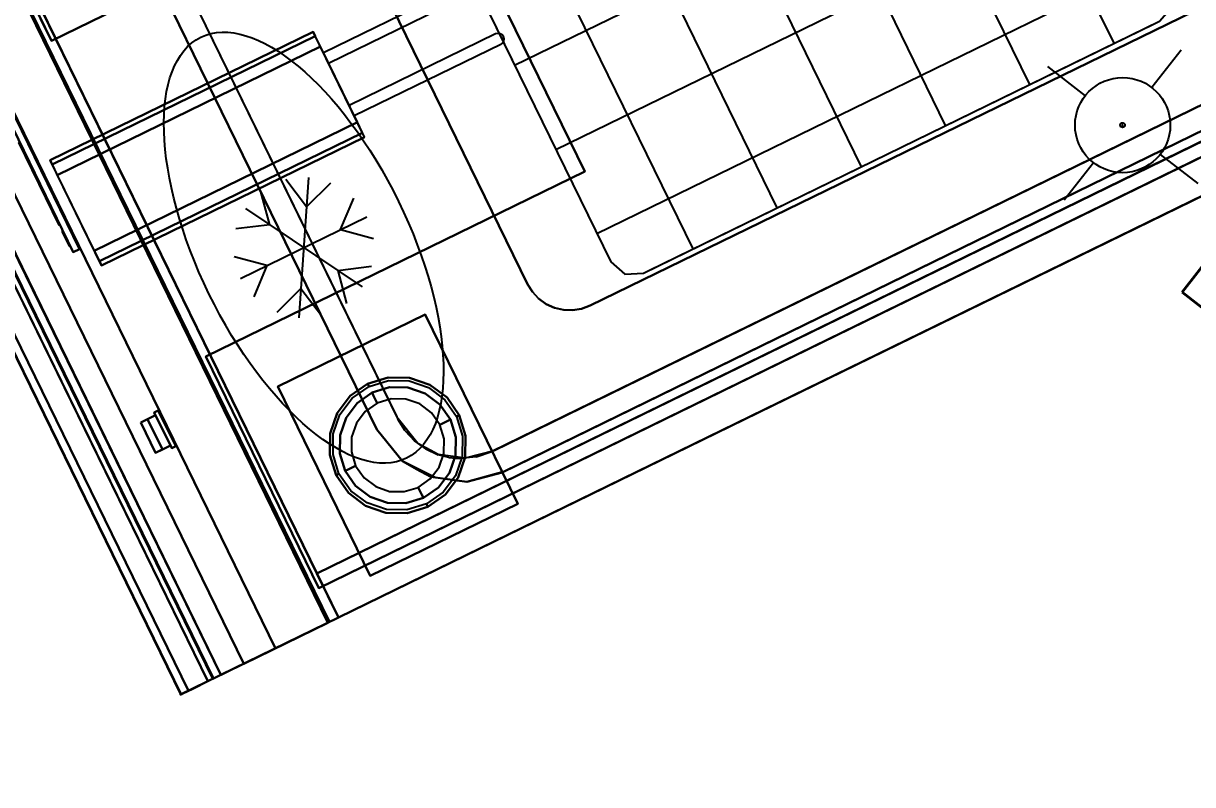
# Model space of a CAD drawing. Header units: millimetres. Extents: x 9159 to 17971, y 10368 to 13314.
# Drawn here: x 14385.18 to 14435.09, y 11384.93 to 11417.43 of the extents above; entities that cross this region are included whole.
import ezdxf

# ---------------------------------------------------------------- set-up
doc = ezdxf.new("R2010")
doc.units = ezdxf.units.MM
doc.header["$LTSCALE"] = 5
doc.linetypes.add('TRATTEGGIATA', pattern=[0.75, 0.5, -0.25])
for name, color, linetype in [('200-EquipBlack-3d', 250, 'Continuous'), ('200-EquipBlu-3d', 5, 'Continuous'), ('200-EquipBorder-2d', 9, 'Continuous'), ('200-EquipGreen-3d', 3, 'Continuous'), ('200-EquipInternal-2d', 252, 'Continuous'), ('200-EquipRed-3d', 1, 'Continuous'), ('200-EquipSteel-3d', 9, 'Continuous'), ('250-ele-2d', 20, 'Continuous')]:
    doc.layers.add(name, color=color, linetype=linetype)
doc.layers.add('200-InsPoint-3D', color=3, linetype='Continuous', plot=False)
doc.layers.add('SAF_DOSEME', color=147, linetype='Continuous', lineweight=0)
doc.styles.add('SIMPLEX', font='SIMPLEX')

# ---------------------------------------------------------------- blocks, each defined once
blk = doc.blocks.new('ELECTROLUX-MC-CRUSCOTTO800')
at = {"layer": '200-EquipBorder-2d'}
for p, q in [((0, 0), (0, -75)), ((800, 0), (800, -75)), ((0, -75), (800, -75))]:
    blk.add_line(p, q, dxfattribs=at)
at = {"layer": '200-EquipSteel-3d'}
for points in [[(0, -55.83, 654.41), (0, 0, 660.54), (800, 0, 660.54), (800, -55.83, 654.41)], [(0, 0, 660.54), (0, 0, 900), (800, 0, 900), (800, 0, 660.54)], [(0, 0, 900), (0, -62, 900), (800, -62, 900), (800, 0, 900)], [(0, -4.32, 810.26), (0, -59.37, 692.2), (800, -59.37, 692.2), (800, -4.32, 810.26)], [(0, -71.19, 877.81), (0, -4.82, 813.08), (800, -4.82, 813.08), (800, -71.19, 877.81)], [(0, -59.7, 690.72), (0, -59.7, 657.89), (800, -59.7, 657.89), (800, -59.7, 690.72)], [(0, -74.75, 884.46), (0, -71.19, 877.81), (800, -71.19, 877.81), (800, -74.75, 884.46)]]:
    blk.add_3dface(points, dxfattribs=at)
for points, invisible_edges in [([(0, -4.12, 811.75), (0, -4.1, 810.99), (800, -4.1, 810.99), (800, -4.12, 811.75)], 10), ([(0, -4.1, 810.99), (0, -4.32, 810.26), (800, -4.32, 810.26), (800, -4.1, 810.99)], 8), ([(0, -4.36, 812.47), (0, -4.12, 811.75), (800, -4.12, 811.75), (800, -4.36, 812.47)], 10), ([(0, -4.82, 813.08), (0, -4.36, 812.47), (800, -4.36, 812.47), (800, -4.82, 813.08)], 2), ([(0, -57.28, 654.56), (0, -55.83, 654.41), (800, -55.83, 654.41), (800, -57.28, 654.56)], 8), ([(0, -58.54, 655.29), (0, -57.28, 654.56), (800, -57.28, 654.56), (800, -58.54, 655.29)], 10), ([(0, -59.4, 656.46), (0, -58.54, 655.29), (800, -58.54, 655.29), (800, -59.4, 656.46)], 10), ([(0, -59.37, 692.2), (0, -59.51, 691.85), (800, -59.51, 691.85), (800, -59.37, 692.2)], 2), ([(0, -59.7, 657.89), (0, -59.4, 656.46), (800, -59.4, 656.46), (800, -59.7, 657.89)], 2), ([(0, -59.51, 691.85), (0, -59.62, 691.48), (800, -59.62, 691.48), (800, -59.51, 691.85)], 10), ([(0, -59.62, 691.48), (0, -59.68, 691.11), (800, -59.68, 691.11), (800, -59.62, 691.48)], 10), ([(0, -59.68, 691.11), (0, -59.7, 690.72), (800, -59.7, 690.72), (800, -59.68, 691.11)], 8), ([(0, -62, 900), (0, -69.22, 897.81), (800, -69.22, 897.81), (800, -62, 900)], 2), ([(0, -69.22, 897.81), (0, -74.01, 891.97), (800, -74.01, 891.97), (800, -69.22, 897.81)], 10), ([(0, -74.01, 891.97), (0, -74.75, 884.46), (800, -74.75, 884.46), (800, -74.01, 891.97)], 8)]:
    blk.add_3dface(points, dxfattribs=dict(at, invisible_edges=invisible_edges))
at = {"layer": '200-InsPoint-3D'}
for p in [(0, -75), (800, -75)]:
    blk.add_point(p, dxfattribs=at)
blk = doc.blocks.new('ELECTROLUX-MC7-BODY800X250')
at = {"layer": '200-EquipBorder-2d'}
blk.add_line((800, 0), (800, -655), dxfattribs=at)
at = {"layer": '200-EquipSteel-3d'}
for points in [[(0, -102, 724), (0, -2, 724), (800, -2, 724), (800, -102, 724)], [(0, -655, 650), (0, -102, 650), (800, -102, 650), (800, -655, 650)], [(0, -102, 650), (800, -102, 650), (800, -102, 724), (0, -102, 724)], [(0, -655, 650), (800, -655, 650), (800, -655, 900), (0, -655, 900)]]:
    blk.add_3dface(points, dxfattribs=at)
for points, invisible_edges in [([(800, -655, 650), (800, -102, 724), (800, -2, 900), (800, -655, 900)], 3), ([(0, -78.4, 900.53), (0, -76.64, 901.78), (800, -76.64, 901.78), (800, -78.4, 900.53)], 10), ([(0, -80.5, 900), (0, -78.4, 900.53), (800, -78.4, 900.53), (800, -80.5, 900)], 2), ([(800, -102, 724), (800, -655, 650), (800, -102, 650)], 1)]:
    blk.add_3dface(points, dxfattribs=dict(at, invisible_edges=invisible_edges))
blk = doc.blocks.new('ELECTROLUX-MC7-FRYERTOP2-800')
at = {"layer": '200-EquipBlack-3d'}
for points, invisible_edges in [([(570.55, -554.95, 968), (572.6, -554.95, 972.95), (572.6, -554.95, 957.05), (570.55, -554.95, 962)], 15), ([(572.6, -554.95, 972.95), (577.55, -554.95, 975), (577.55, -554.95, 955), (572.6, -554.95, 957.05)], 15), ([(613.55, -554.95, 975), (577.55, -554.95, 975), (577.55, -554.95, 955), (613.55, -554.95, 955)], 15), ([(618.5, -554.95, 972.95), (613.55, -554.95, 975), (613.55, -554.95, 955), (618.5, -554.95, 957.05)], 15), ([(620.55, -554.95, 968), (618.5, -554.95, 972.95), (618.5, -554.95, 957.05), (620.55, -554.95, 962)], 15), ([(620.55, -554.95, 962), (618.5, -554.95, 957.05), (618.5, -679.95, 957.05), (620.55, -679.95, 962)], 10), ([(570.55, -679.95, 968), (572.6, -679.95, 972.95), (572.6, -679.95, 957.05), (570.55, -679.95, 962)], 15), ([(572.6, -679.95, 972.95), (577.55, -679.95, 975), (577.55, -679.95, 955), (572.6, -679.95, 957.05)], 15), ([(613.55, -679.95, 975), (577.55, -679.95, 975), (577.55, -679.95, 955), (613.55, -679.95, 955)], 15), ([(618.5, -679.95, 972.95), (613.55, -679.95, 975), (613.55, -679.95, 955), (618.5, -679.95, 957.05)], 15), ([(620.55, -679.95, 968), (618.5, -679.95, 972.95), (618.5, -679.95, 957.05), (620.55, -679.95, 962)], 15)]:
    blk.add_3dface(points, dxfattribs=dict(at, invisible_edges=invisible_edges))
for points in [[(572.6, -554.95, 957.05), (570.55, -554.95, 962), (570.55, -679.95, 962), (572.6, -679.95, 957.05)], [(570.55, -554.95, 962), (570.55, -554.95, 968), (570.55, -679.95, 968), (570.55, -679.95, 962)], [(570.55, -554.95, 968), (572.6, -554.95, 972.95), (572.6, -679.95, 972.95), (570.55, -679.95, 968)], [(577.55, -554.95, 955), (572.6, -554.95, 957.05), (572.6, -679.95, 957.05), (577.55, -679.95, 955)], [(577.55, -554.95, 975), (572.6, -554.95, 972.95), (572.6, -679.95, 972.95), (577.55, -679.95, 975)], [(577.55, -554.95, 955), (577.55, -679.95, 955), (613.55, -679.95, 955), (613.55, -554.95, 955)], [(613.55, -554.95, 975), (577.55, -554.95, 975), (577.55, -679.95, 975), (613.55, -679.95, 975)], [(618.5, -554.95, 957.05), (613.55, -554.95, 955), (613.55, -679.95, 955), (618.5, -679.95, 957.05)], [(618.5, -554.95, 972.95), (613.55, -554.95, 975), (613.55, -679.95, 975), (618.5, -679.95, 972.95)], [(620.55, -554.95, 968), (618.5, -554.95, 972.95), (618.5, -679.95, 972.95), (620.55, -679.95, 968)], [(620.55, -554.95, 962), (620.55, -554.95, 968), (620.55, -679.95, 968), (620.55, -679.95, 962)]]:
    blk.add_3dface(points, dxfattribs=at)
at = {"layer": '200-EquipInternal-2d', "linetype": 'Continuous'}
for p, q in [((580.55, -485.39), (580.55, -554.95)), ((585.55, -485.39), (585.55, -554.95)), ((605.55, -485.39), (605.55, -554.95)), ((610.55, -485.39), (610.55, -554.95)), ((570.55, -679.95), (570.55, -554.95)), ((620.55, -554.95), (570.55, -554.95)), ((620.55, -679.95), (620.55, -554.95)), ((620.55, -679.95), (570.55, -679.95))]:
    blk.add_line(p, q, dxfattribs=at)
at = {"layer": '200-EquipInternal-2d'}
blk.add_lwpolyline([(785, -151.99), (785, -656.99), (675, -656.99), (675, -476.99), (525, -476.99), (525, -656.99), (415, -656.99), (415, -151.99)], close=True, dxfattribs=at)
at = {"layer": '200-EquipInternal-2d', "linetype": 'Continuous'}
blk.add_arc((608.05, -485.39), 2.5, 0, 180, dxfattribs=at)
at = {"layer": '200-EquipSteel-3d'}
for p, q in [((621.12, -483.95, 745), (621.12, -217.95, 745)), ((661.12, -483.95, 745), (661.12, -217.95, 745)), ((701.12, -483.95, 745), (701.12, -217.95, 745)), ((725, -470.95, 870), (725, -230.95, 870)), ((725, -470.95, 750), (725, -230.95, 750)), ((725, -470.95, 790), (725, -230.95, 790)), ((725, -470.95, 830), (725, -230.95, 830)), ((725, -230.95, 895), (725, -230.95, 745)), ((725, -230.95, 895), (725, -230.95, 745)), ((725, -249.96, 745), (475, -249.96, 745)), ((725, -270.95, 895), (725, -270.95, 745)), ((725, -289.96, 745), (475, -289.96, 745)), ((725, -310.95, 895), (725, -310.95, 745)), ((725, -329.96, 745), (475, -329.96, 745)), ((725, -350.95, 895), (725, -350.95, 745)), ((725, -369.96, 745), (475, -369.96, 745)), ((725, -390.95, 895), (725, -390.95, 745)), ((725, -409.96, 745), (475, -409.96, 745)), ((725, -430.95, 895), (725, -430.95, 745)), ((725, -449.96, 745), (475, -449.96, 745)), ((725, -470.95, 895), (725, -470.95, 745)), ((725, -470.95, 895), (725, -470.95, 745)), ((485.5, -483.95, 870), (714.5, -483.95, 870)), ((485.5, -483.95, 830), (714.5, -483.95, 830)), ((485.5, -483.95, 790), (714.5, -483.95, 790)), ((485.5, -483.95, 750), (714.5, -483.95, 750)), ((634.3, -483.95, 895), (634.3, -483.95, 745)), ((673.05, -483.95, 895), (673.05, -483.95, 745)), ((714.61, -483.95, 895), (714.61, -483.95, 745))]:
    blk.add_line(p, q, dxfattribs=at)
for elevation in [745, 895]:
    blk.add_lwpolyline([(725, -228.45), (721.92, -221.03), (714.5, -217.95), (485.5, -217.95), (478.08, -221.03), (475, -228.45), (475, -473.45), (478.08, -480.88), (485.5, -483.95), (714.5, -483.95), (721.92, -480.88), (725, -473.45)], close=True, dxfattribs=dict(at, elevation=elevation))
for points in [[(770, -76.99, 900), (770, -151.99, 900), (430, -151.99, 900), (430, -76.99, 900)], [(770, -151.99, 955), (770, -76.99, 955), (430, -76.99, 955), (430, -151.99, 955)], [(415, -151.99, 900), (785, -151.99, 900), (785, -151.99, 905), (415, -151.99, 905)], [(770, -151.99, 900), (770, -151.99, 955), (430, -151.99, 955), (430, -151.99, 900)], [(785, -151.99, 900), (785, -656.99, 900), (785, -656.99, 905), (785, -151.99, 905)], [(675, -476.99, 900), (525, -476.99, 900), (525, -476.99, 905), (675, -476.99, 905)], [(525, -476.99, 900), (525, -656.99, 900), (525, -656.99, 905), (525, -476.99, 905)], [(675, -656.99, 900), (675, -476.99, 900), (675, -476.99, 905), (675, -656.99, 905)], [(707.5, -520, 890), (707.5, -520, 730), (492.5, -520, 730), (492.5, -520, 890)], [(525, -656.99, 900), (415, -656.99, 900), (415, -656.99, 905), (525, -656.99, 905)], [(785, -656.99, 900), (675, -656.99, 900), (675, -656.99, 905), (785, -656.99, 905)]]:
    blk.add_3dface(points, dxfattribs=at)
for points, invisible_edges in [([(735, -100, 900), (465, -100, 900), (400, -80.5, 900), (800, -80.5, 900)], 11), ([(775, -140, 900), (800, -80.5, 900), (800, -655, 900), (775, -565, 900)], 5), ([(727.5, -160, 890), (765, -140, 890), (765, -565, 890), (727.5, -500, 890)], 5), ([(765, -140.98, 890), (775, -140.98, 900), (775, -564.02, 900), (765, -564.02, 890)], 5), ([(525, -656.99, 905), (415, -656.99, 905), (415, -151.99, 905), (525, -476.99, 905)], 4), ([(415, -151.99, 905), (525, -476.99, 905), (675, -476.99, 905), (785, -151.99, 905)], 5), ([(675, -476.99, 905), (785, -151.99, 905), (785, -656.99, 905), (675, -656.99, 905)], 1), ([(727.5, -500, 730), (472.5, -500, 730), (472.5, -160, 730), (727.5, -160, 730)], 5), ([(727.5, -160, 890), (727.5, -160, 730), (727.5, -500, 730), (727.5, -500, 890)], 1), ([(472.88, -503.9, 730), (727.12, -503.9, 730), (727.5, -500, 730), (472.5, -500, 730)], 5), ([(725.98, -507.65, 730), (474.02, -507.65, 730), (472.88, -503.9, 730), (727.12, -503.9, 730)], 5), ([(727.12, -503.9, 890), (727.12, -503.9, 730), (725.98, -507.65, 730), (725.98, -507.65, 890)], 5), ([(727.12, -503.9, 890), (764.17, -572.03, 890), (761.71, -578.66, 890), (725.98, -507.65, 890)], 5), ([(727.5, -500, 730), (727.5, -500, 890), (727.12, -503.9, 890), (727.12, -503.9, 730)], 4), ([(765, -565, 890), (727.5, -500, 890), (727.12, -503.9, 890), (764.17, -572.03, 890)], 5), ([(475.87, -511.11, 730), (724.13, -511.11, 730), (725.98, -507.65, 730), (474.02, -507.65, 730)], 5), ([(725.98, -507.65, 730), (725.98, -507.65, 890), (724.13, -511.11, 890), (724.13, -511.11, 730)], 5), ([(761.71, -578.66, 890), (725.98, -507.65, 890), (724.13, -511.11, 890), (759.26, -582.65, 890)], 5), ([(721.64, -514.14, 730), (478.36, -514.14, 730), (475.87, -511.11, 730), (724.13, -511.11, 730)], 5), ([(724.13, -511.11, 890), (724.13, -511.11, 730), (721.64, -514.14, 730), (721.64, -514.14, 890)], 5), ([(724.13, -511.11, 890), (759.26, -582.65, 890), (756.21, -586.21, 890), (721.64, -514.14, 890)], 5), ([(481.39, -516.63, 730), (718.61, -516.63, 730), (721.64, -514.14, 730), (478.36, -514.14, 730)], 5), ([(715.15, -518.48, 730), (484.85, -518.48, 730), (481.39, -516.63, 730), (718.61, -516.63, 730)], 5), ([(488.6, -519.62, 730), (711.4, -519.62, 730), (715.15, -518.48, 730), (484.85, -518.48, 730)], 5), ([(715.15, -518.48, 730), (715.15, -518.48, 890), (711.4, -519.62, 890), (711.4, -519.62, 730)], 5), ([(746.48, -592.72, 890), (715.15, -518.48, 890), (711.4, -519.62, 890), (740.85, -594.42, 890)], 5), ([(718.61, -516.63, 890), (718.61, -516.63, 730), (715.15, -518.48, 730), (715.15, -518.48, 890)], 5), ([(718.61, -516.63, 890), (751.67, -589.94, 890), (746.48, -592.72, 890), (715.15, -518.48, 890)], 5), ([(721.64, -514.14, 730), (721.64, -514.14, 890), (718.61, -516.63, 890), (718.61, -516.63, 730)], 5), ([(756.21, -586.21, 890), (721.64, -514.14, 890), (718.61, -516.63, 890), (751.67, -589.94, 890)], 5), ([(735, -595, 890), (707.5, -520, 890), (492.5, -520, 890), (465, -595, 890)], 5), ([(707.5, -520, 730), (492.5, -520, 730), (488.6, -519.62, 730), (711.4, -519.62, 730)], 4), ([(711.4, -519.62, 890), (711.4, -519.62, 730), (707.5, -520, 730), (707.5, -520, 890)], 1), ([(711.4, -519.62, 890), (740.85, -594.42, 890), (735, -595, 890), (707.5, -520, 890)], 5), ([(762.54, -576.41, 890), (765, -564.02, 890), (775, -564.02, 900), (771.96, -580.31, 900)], 10), ([(771.96, -580.31, 900), (775, -565, 900), (800, -655, 900)], 10), ([(756.01, -586.18, 890), (762.54, -576.41, 890), (771.96, -580.31, 900), (764.32, -591.73, 900)], 10), ([(757.67, -597.23, 900), (763.28, -593.28, 900), (771.96, -580.31, 900), (800, -655, 900)], 12), ([(747.92, -591.86, 890), (756.01, -586.18, 890), (764.32, -591.73, 900), (752.05, -601.18, 900)], 10), ([(733.89, -595, 890), (747.92, -591.86, 890), (752.05, -601.18, 900), (735, -605, 900)], 10), ([(465, -605, 900), (466.11, -595, 890), (733.89, -595, 890), (735, -605, 900)], 5), ([(735, -605, 900), (752.05, -601.18, 900), (757.67, -597.23, 900), (800, -655, 900)], 12), ([(800, -655, 900), (400, -655, 900), (465, -605, 900), (735, -605, 900)], 10)]:
    blk.add_3dface(points, dxfattribs=dict(at, invisible_edges=invisible_edges))
blk = doc.blocks.new('E7FREH2E00')
for name, p in [('ELECTROLUX-MC7-BODY800X250', (0, 0)), ('ELECTROLUX-MC7-FRYERTOP2-800', (0, 0)), ('ELECTROLUX-MC-CRUSCOTTO800', (0, -655))]:
    blk.add_blockref(name, p)
blk = doc.blocks.new('ZNS-MC-BASECONTRPAN')
at = {"layer": '200-EquipBlu-3d', "ltscale": 0.7}
blk.add_3dface([(44.98, -3.6, -29.6), (57.17, -3.6, -29.6), (57.17, -3.6, -39.98), (44.98, -3.6, -39.98)], dxfattribs=at)
at = {"layer": '200-EquipGreen-3d', "ltscale": 0.7}
blk.add_3dface([(104.14, -3.6, -31.04), (111.14, -3.6, -31.04), (111.14, -3.6, -39.04), (104.14, -3.6, -39.04)], dxfattribs=at)
at = {"layer": '200-EquipRed-3d', "ltscale": 0.7}
blk.add_3dface([(61.85, -3.6, -30.11), (101.14, -3.6, -30.11), (101.14, -3.6, -39.98), (61.85, -3.6, -39.98)], dxfattribs=at)
at = {"layer": '200-EquipRed-3d'}
for points, invisible_edges in [([(192.09, -6.06, -35), (192.09, -2.22, -35), (192.09, -2.22, -23.78), (192.09, -9.26, -23.78)], 1), ([(192.09, -2.22, -35), (206.53, -2.22, -35), (206.53, -2.22, -23.78), (192.09, -2.22, -23.78)], 1), ([(192.09, -6.06, -35), (206.53, -6.06, -35), (206.53, -2.22, -35), (192.09, -2.22, -35)], 15), ([(192.09, -6.06, -46.22), (192.09, -2.22, -46.22), (192.09, -2.22, -35), (192.09, -6.06, -35)], 4), ([(192.09, -2.22, -46.22), (206.53, -2.22, -46.22), (206.53, -2.22, -35), (192.09, -2.22, -35)], 4), ([(192.09, -6.06, -35), (192.09, -2.22, -35), (206.53, -2.22, -35), (206.53, -6.06, -35)], 15), ([(206.53, -6.06, -35), (206.53, -9.26, -23.78), (206.53, -2.22, -23.78), (206.53, -2.22, -35)], 8), ([(206.53, -6.06, -46.22), (206.53, -6.06, -35), (206.53, -2.22, -35), (206.53, -2.22, -46.22)], 2), ([(192.09, -6.06, -35), (192.09, -9.26, -23.78), (206.53, -9.26, -23.78), (206.53, -6.06, -35)], 8), ([(192.09, -6.06, -46.22), (192.09, -6.06, -35), (206.53, -6.06, -35), (206.53, -6.06, -46.22)], 2)]:
    blk.add_3dface(points, dxfattribs=dict(at, invisible_edges=invisible_edges))
for points in [[(192.09, -9.26, -23.78), (192.09, -2.22, -23.78), (206.53, -2.22, -23.78), (206.53, -9.26, -23.78)], [(192.09, -6.06, -46.22), (206.53, -6.06, -46.22), (206.53, -2.22, -46.22), (192.09, -2.22, -46.22)]]:
    blk.add_3dface(points, dxfattribs=at)
at = {"layer": '200-EquipSteel-3d'}
blk.add_3dface([(0, 0, -85), (0, 0, 0), (304, 0, 0), (304, 0, -85)], dxfattribs=at)
at = {"layer": '200-EquipBlack-3d', "ltscale": 0.7}
mesh = blk.add_polyface(dxfattribs=at)
corners = [(39.12, -3.3, -47.5), (114.12, -3.3, -47.5), (114.12, -0.3, -47.5), (39.12, -0.3, -47.5), (39.12, -3.3, -22.5), (114.12, -3.3, -22.5), (114.12, -0.3, -22.5), (39.12, -0.3, -22.5)]
mesh.append_faces([[corners[k] for k in face] for face in [(0, 3, 2, 1), (4, 5, 6, 7), (0, 1, 5, 4), (3, 7, 6, 2), (0, 4, 7, 3), (1, 2, 6, 5)]])
at = {"layer": '200-EquipBlack-3d'}
mesh = blk.add_polyface(dxfattribs=at)
corners = [(190.81, -2.22, -47.5), (190.81, -2.22, -22.5), (190.81, -0.3, -22.5), (190.81, -0.3, -47.5), (207.81, -2.22, -47.5), (207.81, -2.22, -22.5), (207.81, -0.3, -22.5), (207.81, -0.3, -47.5)]
mesh.append_faces([[corners[k] for k in face] for face in [(0, 3, 2, 1), (4, 5, 6, 7), (0, 1, 5, 4), (3, 7, 6, 2), (0, 4, 7, 3), (1, 2, 6, 5)]])
blk = doc.blocks.new('ZNS-MC-BASEREFUNIT')
at = {"layer": '200-EquipSteel-3d'}
for points in [[(0, 70, 155), (0, 70, 600), (304, 70, 600), (304, 70, 155)], [(0, 70, 600), (0, 30, 600), (304, 30, 600), (304, 70, 600)], [(0, 30, 155), (0, 70, 155), (304, 70, 155), (304, 30, 155)], [(304, 30, 500), (0, 30, 500), (0, 45, 500), (304, 45, 500)], [(0, 45, 500), (0, 45, 585), (304, 45, 585), (304, 45, 500)], [(0, 30, 585), (0, 45, 585), (304, 45, 585), (304, 30, 585)], [(0, 30, 500), (0, 30, 155), (304, 30, 155), (304, 30, 500)], [(304, 30, 600), (0, 30, 600), (0, 30, 585), (304, 30, 585)]]:
    blk.add_3dface(points, dxfattribs=at)
for points, invisible_edges in [([(0, 45, 585), (0, 70, 600), (0, 70, 155), (0, 45, 500)], 5), ([(0, 45, 500), (0, 30, 500), (0, 30, 155), (0, 70, 155)], 8), ([(0, 70, 600), (0, 45, 585), (0, 30, 585), (0, 30, 600)], 1), ([(304, 45, 585), (304, 70, 600), (304, 70, 155), (304, 45, 500)], 5), ([(304, 45, 500), (304, 30, 500), (304, 30, 155), (304, 70, 155)], 8), ([(304, 70, 600), (304, 45, 585), (304, 30, 585), (304, 30, 600)], 1)]:
    blk.add_3dface(points, dxfattribs=dict(at, invisible_edges=invisible_edges))
blk = doc.blocks.new('PQ-MC-LEG200')
at = {"layer": '200-EquipSteel-3d'}
for points in [[(-45, -35, 198), (-45, 35, 198), (45, 35, 198), (45, -35, 198)], [(-45, -35, 200), (45, -35, 200), (45, 35, 200), (-45, 35, 200)], [(-45, 35, 198), (-45, 35, 200), (45, 35, 200), (45, 35, 198)], [(-45, -35, 198), (-45, -35, 200), (-45, 35, 200), (-45, 35, 198)], [(45, -35, 198), (45, 35, 198), (45, 35, 200), (45, -35, 200)], [(-45, -35, 198), (45, -35, 198), (45, -35, 200), (-45, -35, 200)]]:
    blk.add_3dface(points, dxfattribs=at)
for points, invisible_edges in [([(-17.19, 23.66, 198), (-17.19, 23.66, 71), (-9.04, 27.82, 71), (-9.04, 27.82, 198)], 5), ([(-17.19, 23.66, 71), (-16.41, 22.58, 66), (-8.62, 26.54, 66), (-9.04, 27.82, 71)], 5), ([(-9.04, 27.82, 198), (-9.04, 27.82, 71), (0, 29.25, 71), (0, 29.25, 198)], 1), ([(-9.04, 27.82, 71), (-8.62, 26.54, 66), (0, 27.91, 66), (0, 29.25, 71)], 1), ([(0, 25, 66), (0, 25, 5), (-7.73, 23.78, 5), (-7.73, 23.78, 66)], 4), ([(0, 25, 5), (0, 23.54, 1.46), (-7.27, 22.38, 1.46), (-7.73, 23.78, 5)], 6), ([(0, 29.25, 198), (0, 29.25, 71), (9.04, 27.82, 71), (9.04, 27.82, 198)], 4), ([(0, 29.25, 71), (0, 27.91, 66), (8.62, 26.54, 66), (9.04, 27.82, 71)], 4), ([(7.73, 23.78, 66), (7.73, 23.78, 5), (0, 25, 5), (0, 25, 66)], 1), ([(7.73, 23.78, 5), (7.27, 22.38, 1.46), (0, 23.54, 1.46), (0, 25, 5)], 3), ([(9.04, 27.82, 71), (8.62, 26.54, 66), (16.41, 22.58, 66), (17.19, 23.66, 71)], 5), ([(9.04, 27.82, 198), (9.04, 27.82, 71), (17.19, 23.66, 71), (17.19, 23.66, 198)], 5), ([(-23.66, 17.19, 198), (-23.66, 17.19, 71), (-17.19, 23.66, 71), (-17.19, 23.66, 198)], 5), ([(-23.66, 17.19, 71), (-22.58, 16.41, 66), (-16.41, 22.58, 66), (-17.19, 23.66, 71)], 5), ([(-14.69, 20.23, 66), (-14.69, 20.23, 5), (-20.23, 14.69, 5), (-20.23, 14.69, 66)], 5), ([(-14.69, 20.23, 5), (-13.83, 19.04, 1.46), (-19.04, 13.83, 1.46), (-20.23, 14.69, 5)], 7), ([(-7.73, 23.78, 66), (-7.73, 23.78, 5), (-14.69, 20.23, 5), (-14.69, 20.23, 66)], 5), ([(-7.73, 23.78, 5), (-7.27, 22.38, 1.46), (-13.83, 19.04, 1.46), (-14.69, 20.23, 5)], 7), ([(-7.27, 22.38, 1.46), (-6.18, 19.02), (-11.76, 16.18), (-13.83, 19.04, 1.46)], 13), ([(0, 23.54, 1.46), (0, 20), (-6.18, 19.02), (-7.27, 22.38, 1.46)], 12), ([(7.27, 22.38, 1.46), (6.18, 19.02), (0, 20), (0, 23.54, 1.46)], 9), ([(13.83, 19.04, 1.46), (11.76, 16.18), (6.18, 19.02), (7.27, 22.38, 1.46)], 13), ([(14.69, 20.23, 5), (13.83, 19.04, 1.46), (7.27, 22.38, 1.46), (7.73, 23.78, 5)], 7), ([(14.69, 20.23, 66), (14.69, 20.23, 5), (7.73, 23.78, 5), (7.73, 23.78, 66)], 5), ([(20.23, 14.69, 5), (19.04, 13.83, 1.46), (13.83, 19.04, 1.46), (14.69, 20.23, 5)], 7), ([(20.23, 14.69, 66), (20.23, 14.69, 5), (14.69, 20.23, 5), (14.69, 20.23, 66)], 5), ([(17.19, 23.66, 71), (16.41, 22.58, 66), (22.58, 16.41, 66), (23.66, 17.19, 71)], 5), ([(17.19, 23.66, 198), (17.19, 23.66, 71), (23.66, 17.19, 71), (23.66, 17.19, 198)], 5), ([(-27.82, 9.04, 198), (-27.82, 9.04, 71), (-23.66, 17.19, 71), (-23.66, 17.19, 198)], 5), ([(-27.82, 9.04, 71), (-26.54, 8.62, 66), (-22.58, 16.41, 66), (-23.66, 17.19, 71)], 5), ([(-13.83, 19.04, 1.46), (-11.76, 16.18), (-16.18, 11.76), (-19.04, 13.83, 1.46)], 13), ([(19.04, 13.83, 1.46), (16.18, 11.76), (11.76, 16.18), (13.83, 19.04, 1.46)], 13), ([(23.66, 17.19, 71), (22.58, 16.41, 66), (26.54, 8.62, 66), (27.82, 9.04, 71)], 5), ([(23.66, 17.19, 198), (23.66, 17.19, 71), (27.82, 9.04, 71), (27.82, 9.04, 198)], 5), ([(-20.23, 14.69, 66), (-20.23, 14.69, 5), (-23.78, 7.73, 5), (-23.78, 7.73, 66)], 5), ([(-20.23, 14.69, 5), (-19.04, 13.83, 1.46), (-22.38, 7.27, 1.46), (-23.78, 7.73, 5)], 7), ([(-19.04, 13.83, 1.46), (-16.18, 11.76), (-19.02, 6.18), (-22.38, 7.27, 1.46)], 13), ([(22.38, 7.27, 1.46), (19.02, 6.18), (16.18, 11.76), (19.04, 13.83, 1.46)], 13), ([(23.78, 7.73, 5), (22.38, 7.27, 1.46), (19.04, 13.83, 1.46), (20.23, 14.69, 5)], 7), ([(23.78, 7.73, 66), (23.78, 7.73, 5), (20.23, 14.69, 5), (20.23, 14.69, 66)], 5), ([(-29.25, 0, 198), (-29.25, 0, 71), (-27.82, 9.04, 71), (-27.82, 9.04, 198)], 4), ([(-29.25, 0, 71), (-27.91, 0, 66), (-26.54, 8.62, 66), (-27.82, 9.04, 71)], 4), ([(-23.78, 7.73, 66), (-23.78, 7.73, 5), (-25, 0, 5), (-25, 0, 66)], 1), ([(-23.78, 7.73, 5), (-22.38, 7.27, 1.46), (-23.54, 0, 1.46), (-25, 0, 5)], 3), ([(-22.38, 7.27, 1.46), (-19.02, 6.18), (-20, 0), (-23.54, 0, 1.46)], 9), ([(23.54, 0, 1.46), (20, 0), (19.02, 6.18), (22.38, 7.27, 1.46)], 12), ([(25, 0, 5), (23.54, 0, 1.46), (22.38, 7.27, 1.46), (23.78, 7.73, 5)], 6), ([(25, 0, 66), (25, 0, 5), (23.78, 7.73, 5), (23.78, 7.73, 66)], 4), ([(27.82, 9.04, 71), (26.54, 8.62, 66), (27.91, 0, 66), (29.25, 0, 71)], 1), ([(27.82, 9.04, 198), (27.82, 9.04, 71), (29.25, 0, 71), (29.25, 0, 198)], 1), ([(-27.82, -9.04, 198), (-27.82, -9.04, 71), (-29.25, 0, 71), (-29.25, 0, 198)], 1), ([(-27.82, -9.04, 71), (-26.54, -8.62, 66), (-27.91, 0, 66), (-29.25, 0, 71)], 1), ([(-25, 0, 66), (-25, 0, 5), (-23.78, -7.73, 5), (-23.78, -7.73, 66)], 4), ([(-25, 0, 5), (-23.54, 0, 1.46), (-22.38, -7.27, 1.46), (-23.78, -7.73, 5)], 6), ([(-23.54, 0, 1.46), (-20, 0), (-19.02, -6.18), (-22.38, -7.27, 1.46)], 12), ([(22.38, -7.27, 1.46), (19.02, -6.18), (20, 0), (23.54, 0, 1.46)], 9), ([(23.78, -7.73, 5), (22.38, -7.27, 1.46), (23.54, 0, 1.46), (25, 0, 5)], 3), ([(23.78, -7.73, 66), (23.78, -7.73, 5), (25, 0, 5), (25, 0, 66)], 1), ([(29.25, 0, 71), (27.91, 0, 66), (26.54, -8.62, 66), (27.82, -9.04, 71)], 4), ([(29.25, 0, 198), (29.25, 0, 71), (27.82, -9.04, 71), (27.82, -9.04, 198)], 4), ([(-23.66, -17.19, 71), (-22.58, -16.41, 66), (-26.54, -8.62, 66), (-27.82, -9.04, 71)], 5), ([(-23.66, -17.19, 198), (-23.66, -17.19, 71), (-27.82, -9.04, 71), (-27.82, -9.04, 198)], 5), ([(-23.78, -7.73, 5), (-22.38, -7.27, 1.46), (-19.04, -13.83, 1.46), (-20.23, -14.69, 5)], 7), ([(-23.78, -7.73, 66), (-23.78, -7.73, 5), (-20.23, -14.69, 5), (-20.23, -14.69, 66)], 5), ([(-22.38, -7.27, 1.46), (-19.02, -6.18), (-16.18, -11.76), (-19.04, -13.83, 1.46)], 13), ([(19.04, -13.83, 1.46), (16.18, -11.76), (19.02, -6.18), (22.38, -7.27, 1.46)], 13), ([(20.23, -14.69, 5), (19.04, -13.83, 1.46), (22.38, -7.27, 1.46), (23.78, -7.73, 5)], 7), ([(20.23, -14.69, 66), (20.23, -14.69, 5), (23.78, -7.73, 5), (23.78, -7.73, 66)], 5), ([(27.82, -9.04, 71), (26.54, -8.62, 66), (22.58, -16.41, 66), (23.66, -17.19, 71)], 5), ([(27.82, -9.04, 198), (27.82, -9.04, 71), (23.66, -17.19, 71), (23.66, -17.19, 198)], 5), ([(-20.23, -14.69, 5), (-19.04, -13.83, 1.46), (-13.83, -19.04, 1.46), (-14.69, -20.23, 5)], 7), ([(-20.23, -14.69, 66), (-20.23, -14.69, 5), (-14.69, -20.23, 5), (-14.69, -20.23, 66)], 5), ([(-19.04, -13.83, 1.46), (-16.18, -11.76), (-11.76, -16.18), (-13.83, -19.04, 1.46)], 13), ([(13.83, -19.04, 1.46), (11.76, -16.18), (16.18, -11.76), (19.04, -13.83, 1.46)], 13), ([(14.69, -20.23, 5), (13.83, -19.04, 1.46), (19.04, -13.83, 1.46), (20.23, -14.69, 5)], 7), ([(14.69, -20.23, 66), (14.69, -20.23, 5), (20.23, -14.69, 5), (20.23, -14.69, 66)], 5), ([(-17.19, -23.66, 71), (-16.41, -22.58, 66), (-22.58, -16.41, 66), (-23.66, -17.19, 71)], 5), ([(-17.19, -23.66, 198), (-17.19, -23.66, 71), (-23.66, -17.19, 71), (-23.66, -17.19, 198)], 5), ([(-14.69, -20.23, 5), (-13.83, -19.04, 1.46), (-7.27, -22.38, 1.46), (-7.73, -23.78, 5)], 7), ([(-13.83, -19.04, 1.46), (-11.76, -16.18), (-6.18, -19.02), (-7.27, -22.38, 1.46)], 13), ([(-7.27, -22.38, 1.46), (-6.18, -19.02), (0, -20), (0, -23.54, 1.46)], 9), ([(0, -23.54, 1.46), (0, -20), (6.18, -19.02), (7.27, -22.38, 1.46)], 12), ([(7.27, -22.38, 1.46), (6.18, -19.02), (11.76, -16.18), (13.83, -19.04, 1.46)], 13), ([(7.73, -23.78, 5), (7.27, -22.38, 1.46), (13.83, -19.04, 1.46), (14.69, -20.23, 5)], 7), ([(23.66, -17.19, 71), (22.58, -16.41, 66), (16.41, -22.58, 66), (17.19, -23.66, 71)], 5), ([(23.66, -17.19, 198), (23.66, -17.19, 71), (17.19, -23.66, 71), (17.19, -23.66, 198)], 5), ([(-9.04, -27.82, 71), (-8.62, -26.54, 66), (-16.41, -22.58, 66), (-17.19, -23.66, 71)], 5), ([(-9.04, -27.82, 198), (-9.04, -27.82, 71), (-17.19, -23.66, 71), (-17.19, -23.66, 198)], 5), ([(-14.69, -20.23, 66), (-14.69, -20.23, 5), (-7.73, -23.78, 5), (-7.73, -23.78, 66)], 5), ([(-7.73, -23.78, 5), (-7.27, -22.38, 1.46), (0, -23.54, 1.46), (0, -25, 5)], 3), ([(-7.73, -23.78, 66), (-7.73, -23.78, 5), (0, -25, 5), (0, -25, 66)], 1), ([(0, -25, 5), (0, -23.54, 1.46), (7.27, -22.38, 1.46), (7.73, -23.78, 5)], 6), ([(0, -25, 66), (0, -25, 5), (7.73, -23.78, 5), (7.73, -23.78, 66)], 4), ([(7.73, -23.78, 66), (7.73, -23.78, 5), (14.69, -20.23, 5), (14.69, -20.23, 66)], 5), ([(17.19, -23.66, 71), (16.41, -22.58, 66), (8.62, -26.54, 66), (9.04, -27.82, 71)], 5), ([(17.19, -23.66, 198), (17.19, -23.66, 71), (9.04, -27.82, 71), (9.04, -27.82, 198)], 5), ([(0, -29.25, 71), (0, -27.91, 66), (-8.62, -26.54, 66), (-9.04, -27.82, 71)], 4), ([(0, -29.25, 198), (0, -29.25, 71), (-9.04, -27.82, 71), (-9.04, -27.82, 198)], 4), ([(9.04, -27.82, 71), (8.62, -26.54, 66), (0, -27.91, 66), (0, -29.25, 71)], 1), ([(9.04, -27.82, 198), (9.04, -27.82, 71), (0, -29.25, 71), (0, -29.25, 198)], 1)]:
    blk.add_3dface(points, dxfattribs=dict(at, invisible_edges=invisible_edges))
blk = doc.blocks.new('E7BAPL00RH')
at = {"layer": '200-EquipInternal-2d'}
for p, q in [((1051.57, -581.52), (1042.01, -570.58)), ((1051.57, -629.02), (1051.57, -569.02)), ((1051.57, -581.52), (1061.13, -570.58)), ((1036.41, -590.27), (1031.72, -576.52)), ((1066.73, -590.27), (1071.42, -576.52)), ((1025.59, -614.02), (1077.55, -584.02)), ((1025.59, -584.02), (1077.55, -614.02)), ((1036.41, -590.27), (1022.16, -593.08)), ((1066.73, -590.27), (1080.98, -593.08)), ((1036.41, -607.77), (1022.16, -604.96)), ((1036.41, -607.77), (1031.72, -621.51)), ((1066.73, -607.77), (1080.98, -604.96)), ((1066.73, -607.77), (1071.42, -621.51)), ((1051.57, -616.52), (1042.01, -627.45)), ((1051.57, -616.52), (1061.13, -627.45))]:
    blk.add_line(p, q, dxfattribs=at)
blk.add_lwpolyline([(0, -102), (1200, -102), (1200, -655), (0, -655)], close=True, dxfattribs=at)
blk.add_ellipse((1051.57, -599.02), major_axis=(-100, 0), ratio=0.45, dxfattribs=at)
at = {"layer": '200-EquipSteel-3d'}
for points in [[(0, -102, 650), (1200, -102, 650), (1200, -655, 650), (0, -655, 650)], [(21, -655, 245), (1179, -655, 245), (1179, -102, 245), (21, -102, 245)], [(21, -655, 200), (1179, -655, 200), (1179, -102, 200), (21, -102, 200)], [(1179, -655, 605), (21, -655, 605), (21, -102, 605), (1179, -102, 605)], [(1179, -655, 200), (1200, -655, 200), (1200, -102, 200), (1179, -102, 200)], [(21, -655, 200), (1179, -655, 200), (1179, -655, 245), (21, -655, 245)], [(21, -655, 605), (1179, -655, 605), (1179, -655, 650), (21, -655, 650)], [(1200, -655, 200), (1179, -655, 200), (1179, -655, 650), (1200, -655, 650)]]:
    blk.add_3dface(points, dxfattribs=at)
at = {"layer": '200-EquipSteel-3d', "invisible_edges": 8}
for points in [[(1179, -655, 605), (1179, -655, 200), (1179, -102, 200), (1179, -102, 605)], [(1200, -655, 650), (1200, -655, 200), (1200, -102, 200), (1200, -102, 650)]]:
    blk.add_3dface(points, dxfattribs=at)
at = {"layer": '200-InsPoint-3D'}
blk.add_point((1200, -730), dxfattribs=at)
at = {"linetype": 'TRATTEGGIATA'}
for name, p in [('PQ-MC-LEG200', (1145, -600)), ('ZNS-MC-BASEREFUNIT', (896, -730, 50)), ('ZNS-MC-BASECONTRPAN', (896, -685, 635))]:
    blk.add_blockref(name, p, dxfattribs=at)
blk = doc.blocks.new('ECON')
at = {"layer": '250-ele-2d'}
for p, q in [((0, 40.64), (0, 20.32)), ((-40.64, 0), (-20.32, 0)), ((20.32, 0), (40.64, 0)), ((0, -20.32), (0, -40.64))]:
    blk.add_line(p, q, dxfattribs=at)
for radius in [20.32, 1]:
    blk.add_circle((0, 0), radius, dxfattribs=at)
blk.add_point((0, 0), dxfattribs=at)
at = {"layer": '250-ele-2d', "style": 'SIMPLEX', "flags": 8}
blk.add_attdef('E', (50.05, -40.64), '', height=81, dxfattribs=at)

msp = doc.modelspace()

# ---------------------------------------------------------------- linework, layer by layer
at = {"layer": 'SAF_DOSEME', "elevation": 0.001}
msp.add_lwpolyline([(14060.533, 10608.729, -0.142512), (16744.253, 11542.342)], format="xyb", dxfattribs=at)
at = {"layer": 'SAF_DOSEME'}
msp.add_lwpolyline([(14060.534, 10608.729, -0.142512), (16744.253, 11542.342)], format="xyb", dxfattribs=at)
msp.add_arc((17006.909, 6463.267), 5085.862, 92.960319, 125.403201, dxfattribs=at)
msp.add_arc((17006.909, 6463.267), 5085.862, 92.960319, 125.403201, dxfattribs=at)

# ---------------------------------------------------------------- block references
for name, p, xscale, yscale, zscale, rotation in [('E7BAPL00RH', (14404.821, 11528.636), 0.100000000001327, 0.099999999999703, 0.1, 296.0336756873833), ('E7FREH2E00', (14422.377, 11492.694), 0.1000000000009089, 0.09999999999899956, 0.09999999999999432, 296.0336756880803)]:
    msp.add_blockref(name, p, dxfattribs=dict(xscale=xscale, yscale=yscale, zscale=zscale, rotation=rotation))
at = {"xscale": 0.1000000000008823, "yscale": 0.099999999999703, "zscale": 0.1, "rotation": 322.0673513766779}
msp.add_blockref('ECON', (14432.104, 11413.086), dxfattribs=at).add_auto_attribs({'E': 'E'})

doc.saveas('drawing.dxf')
